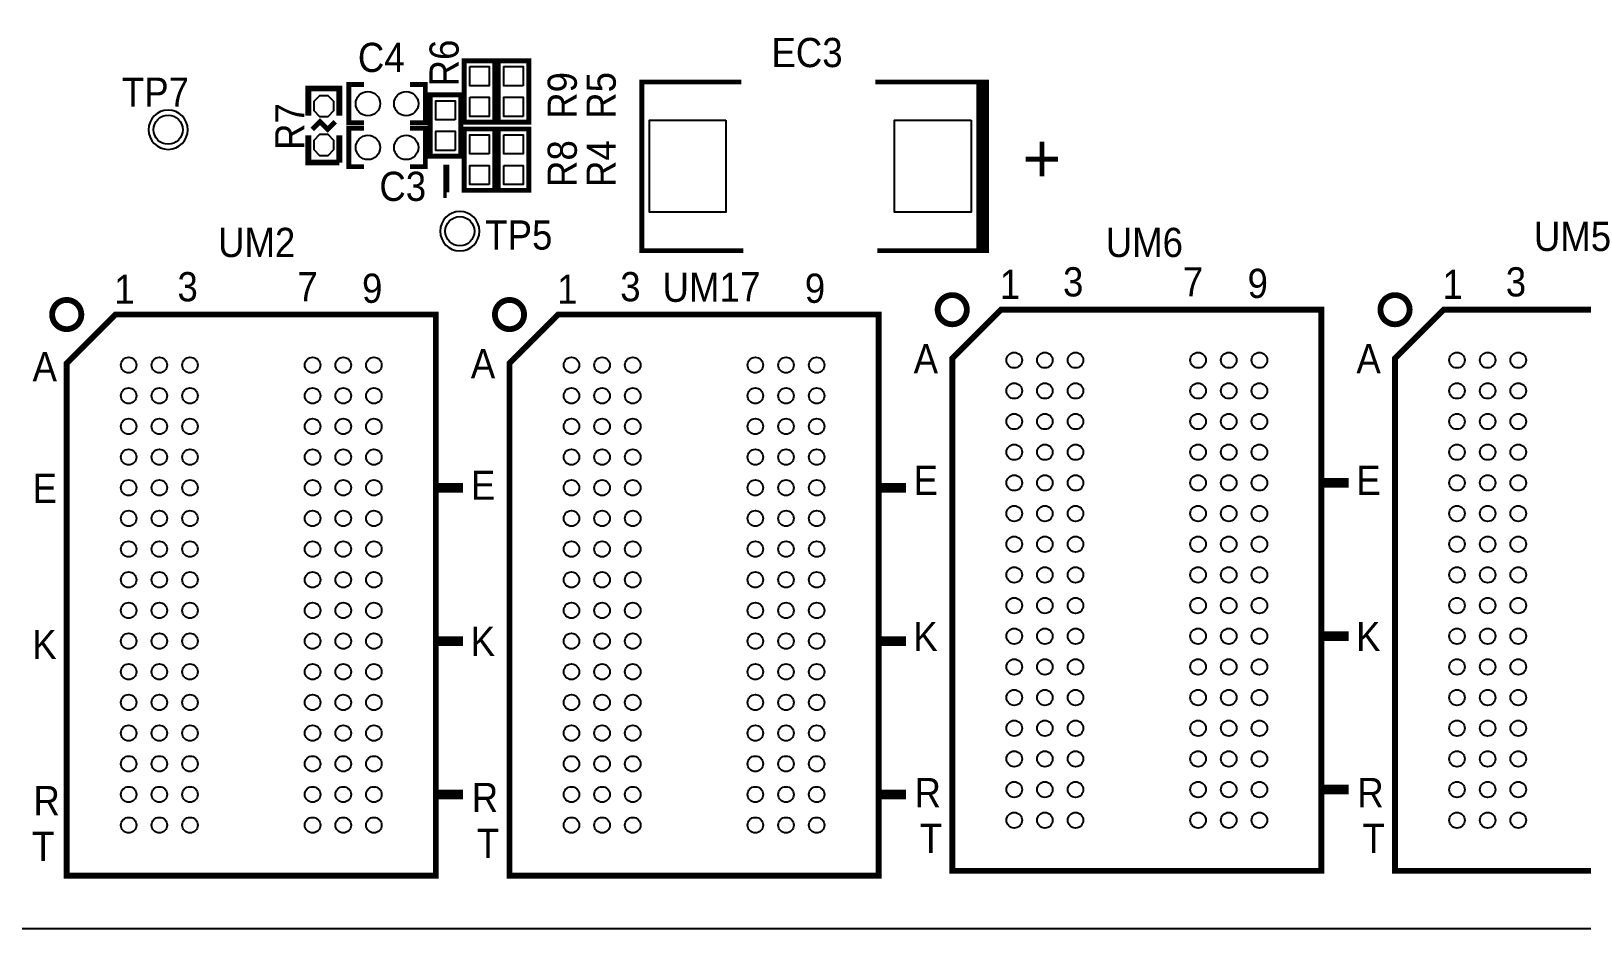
# Model space of a CAD drawing. Extents: x -5 to 120, y 0 to 85.
# Drawn here: x 23.34 to 63.8, y 0 to 23.42 of the extents above; entities that cross this region are included whole.
import ezdxf
from ezdxf.enums import TextEntityAlignment as Align

# ---------------------------------------------------------------- set-up
doc = ezdxf.new("R2010")
doc.units = 0
for name, color, linetype in [('BG_OUTLINE', 254, 'CONTINUOUS'), ('BG_SILKSCREEN_TOP', 7, 'CONTINUOUS'), ('PG_SILKSCREEN_TOP', 7, 'CONTINUOUS'), ('PIN_TOP', 96, 'CONTINUOUS'), ('RD_SILKSCREEN_TOP', 7, 'CONTINUOUS')]:
    doc.layers.add(name, color=color, linetype=linetype)

msp = doc.modelspace()

# ---------------------------------------------------------------- linework, layer by layer
at = {"layer": 'BG_OUTLINE'}
msp.add_lwpolyline([(0, 1.500124), (0, 83.49996, -0.414214), (1.500124, 85.000084), (113.4999, 85.000084, -0.414214), (115.000024, 83.49996), (115.000024, 1.500124, -0.414214), (113.4999, 0), (1.500124, 0, -0.414214), (0, 1.500124)], format="xyb", dxfattribs=at)
at = {"layer": 'BG_SILKSCREEN_TOP', "const_width": 0.1524}
msp.add_lwpolyline([(34.19348, 19.14144), (34.18586, 19.14144), (34.18586, 19.93392)], dxfattribs=at)
at = {"layer": 'PG_SILKSCREEN_TOP'}
for points, const_width in [([(34.65322, 21.0439), (35.45078, 21.0439), (35.45078, 22.6441), (34.65322, 22.6441), (34.65322, 21.0439)], 0.127), ([(36.33978, 22.6441), (35.54222, 22.6441), (35.54222, 21.0439), (36.33978, 21.0439), (36.33978, 22.6441)], 0.127), ([(31.3944, 21.209), (31.3944, 21.9202), (30.5816, 21.9202), (30.5816, 21.209)], 0.1524), ([(32.039052, 21.026374), (31.639002, 21.026374), (31.639002, 22.026626), (32.039052, 22.026626)], 0.127), ([(33.238948, 21.026374), (33.638998, 21.026374), (33.638998, 22.026626), (33.238948, 22.026626)], 0.127), ([(41.9354, 17.69364), (39.28618, 17.69364), (39.28618, 22.09292), (41.8846, 22.09292)], 0.127), ([(45.43552, 17.69364), (48.2854, 17.69364), (48.2854, 22.09292), (45.38472, 22.09292)], 0.127), ([(48.18634, 17.74444), (48.18634, 22.09292), (48.08474, 22.09292), (48.08474, 17.69364)], 0.127), ([(34.56178, 21.7551), (33.76422, 21.7551), (33.76422, 20.1549), (34.56178, 20.1549), (34.56178, 21.7551)], 0.127), ([(31.287974, 21.055076), (31.088076, 20.854924), (30.887924, 21.055076), (30.688026, 20.854924)], 0.127), ([(30.5816, 20.701), (30.5816, 19.9898), (31.3944, 19.9898)], 0.1524), ([(31.3944, 19.9898), (31.3944, 20.701)], 0.1524), ([(32.039052, 19.883374), (31.639002, 19.883374), (31.639002, 20.883626), (32.039052, 20.883626)], 0.127), ([(33.238948, 19.883374), (33.638998, 19.883374), (33.638998, 20.883626), (33.238948, 20.883626)], 0.127), ([(35.45078, 20.8661), (34.65322, 20.8661), (34.65322, 19.2659), (35.45078, 19.2659), (35.45078, 20.8661)], 0.127), ([(35.54222, 19.2659), (36.33978, 19.2659), (36.33978, 20.8661), (35.54222, 20.8661), (35.54222, 19.2659)], 0.127), ([(57.026048, 1.517904), (47.39132, 1.517904), (47.39132, 14.882876), (48.66132, 16.152876), (57.026048, 16.152876), (57.026048, 1.517904)], 0.1524), ([(68.583048, 1.517904), (58.94832, 1.517904), (58.94832, 14.882876), (60.21832, 16.152876), (68.583048, 16.152876), (68.583048, 1.517904)], 0.1524), ([(33.912048, 1.390904), (24.27732, 1.390904), (24.27732, 14.755876), (25.54732, 16.025876), (33.912048, 16.025876), (33.912048, 1.390904)], 0.1524), ([(45.469048, 1.390904), (35.83432, 1.390904), (35.83432, 14.755876), (37.10432, 16.025876), (45.469048, 16.025876), (45.469048, 1.390904)], 0.1524), ([(57.737248, 11.635486), (57.102248, 11.635486)], 0.254), ([(34.623248, 11.508486), (33.988248, 11.508486)], 0.254), ([(46.180248, 11.508486), (45.545248, 11.508486)], 0.254), ([(57.737248, 7.635494), (57.102248, 7.635494)], 0.254), ([(34.623248, 7.508494), (33.988248, 7.508494)], 0.254), ([(46.180248, 7.508494), (45.545248, 7.508494)], 0.254), ([(57.737248, 3.635502), (57.102248, 3.635502)], 0.254), ([(34.623248, 3.508502), (33.988248, 3.508502)], 0.254), ([(46.180248, 3.508502), (45.545248, 3.508502)], 0.254)]:
    msp.add_lwpolyline(points, dxfattribs=dict(at, const_width=const_width))
for points in [[(27.43708, 20.847812, 1), (26.41092, 20.847812, 1), (27.43708, 20.847812)], [(35.052, 18.1991, 1), (34.02584, 18.1991, 1), (35.052, 18.1991)]]:
    msp.add_lwpolyline(points, format="xyb", dxfattribs=at)
at = {"layer": 'PG_SILKSCREEN_TOP', "const_width": 0.1524}
for points in [[(47.772066, 16.152876, 1.000037), (47.01032, 16.152876, 0.999963), (47.772066, 16.152876)], [(59.329066, 16.152876, 1.000037), (58.56732, 16.152876, 0.999963), (59.329066, 16.152876)], [(24.658066, 16.025876, 1.000037), (23.89632, 16.025876, 0.999963), (24.658066, 16.025876)], [(36.215066, 16.025876, 1.000037), (35.45332, 16.025876, 0.999963), (36.215066, 16.025876)]]:
    msp.add_lwpolyline(points, format="xyb", dxfattribs=at)
at = {"layer": 'PIN_TOP'}
for points in [[(34.80181, 22.49297), (35.30219, 22.49297), (35.30219, 21.99259), (34.80181, 21.99259)], [(36.19119, 21.99259), (35.69081, 21.99259), (35.69081, 22.49297), (36.19119, 22.49297)], [(30.734, 21.59), (30.8864, 21.7424), (31.0896, 21.7424), (31.242, 21.59), (31.242, 21.336), (31.0896, 21.1836), (30.8864, 21.1836), (30.734, 21.336)], [(34.41319, 21.10359), (33.91281, 21.10359), (33.91281, 21.60397), (34.41319, 21.60397)], [(34.80181, 21.69541), (35.30219, 21.69541), (35.30219, 21.19503), (34.80181, 21.19503)], [(36.19119, 21.19503), (35.69081, 21.19503), (35.69081, 21.69541), (36.19119, 21.69541)], [(41.48455, 21.09343), (41.48455, 18.69313), (39.48557, 18.69313), (39.48557, 21.09343)], [(47.88535, 21.09343), (47.88535, 18.69313), (45.88637, 18.69313), (45.88637, 21.09343)], [(30.734, 20.574), (30.8864, 20.7264), (31.0896, 20.7264), (31.242, 20.574), (31.242, 20.32), (31.0896, 20.1676), (30.8864, 20.1676), (30.734, 20.32)], [(34.41319, 20.30603), (33.91281, 20.30603), (33.91281, 20.80641), (34.41319, 20.80641)], [(35.30219, 20.21459), (34.80181, 20.21459), (34.80181, 20.71497), (35.30219, 20.71497)], [(35.69081, 20.71497), (36.19119, 20.71497), (36.19119, 20.21459), (35.69081, 20.21459)], [(35.30219, 19.41703), (34.80181, 19.41703), (34.80181, 19.91741), (35.30219, 19.91741)], [(35.69081, 19.91741), (36.19119, 19.91741), (36.19119, 19.41703), (35.69081, 19.41703)]]:
    msp.add_lwpolyline(points, close=True, dxfattribs=at)
for centre, radius in [((32.138874, 21.5265), 0.3175), ((33.139126, 21.5265), 0.3175), ((26.924, 20.847812), 0.381), ((32.138874, 20.3835), 0.3175), ((33.139126, 20.3835), 0.3175), ((34.53892, 18.1991), 0.381), ((49.008792, 14.835378), 0.2032), ((49.808638, 14.835378), 0.2032), ((50.608738, 14.835378), 0.2032), ((53.80863, 14.835378), 0.2032), ((54.60873, 14.835378), 0.2032), ((55.408576, 14.835378), 0.2032), ((60.565792, 14.835378), 0.2032), ((61.365638, 14.835378), 0.2032), ((62.165738, 14.835378), 0.2032), ((25.894792, 14.708378), 0.2032), ((26.694638, 14.708378), 0.2032), ((27.494738, 14.708378), 0.2032), ((30.69463, 14.708378), 0.2032), ((31.49473, 14.708378), 0.2032), ((32.294576, 14.708378), 0.2032), ((37.451792, 14.708378), 0.2032), ((38.251638, 14.708378), 0.2032), ((39.051738, 14.708378), 0.2032), ((42.25163, 14.708378), 0.2032), ((43.05173, 14.708378), 0.2032), ((43.851576, 14.708378), 0.2032), ((49.008792, 14.035278), 0.2032), ((49.808638, 14.035278), 0.2032), ((50.608738, 14.035278), 0.2032), ((53.80863, 14.035278), 0.2032), ((54.60873, 14.035278), 0.2032), ((55.408576, 14.035278), 0.2032), ((60.565792, 14.035278), 0.2032), ((61.365638, 14.035278), 0.2032), ((62.165738, 14.035278), 0.2032), ((25.894792, 13.908278), 0.2032), ((26.694638, 13.908278), 0.2032), ((27.494738, 13.908278), 0.2032), ((30.69463, 13.908278), 0.2032), ((31.49473, 13.908278), 0.2032), ((32.294576, 13.908278), 0.2032), ((37.451792, 13.908278), 0.2032), ((38.251638, 13.908278), 0.2032), ((39.051738, 13.908278), 0.2032), ((42.25163, 13.908278), 0.2032), ((43.05173, 13.908278), 0.2032), ((43.851576, 13.908278), 0.2032), ((49.008792, 13.235432), 0.2032), ((49.808638, 13.235432), 0.2032), ((50.608738, 13.235432), 0.2032), ((53.80863, 13.235432), 0.2032), ((54.60873, 13.235432), 0.2032), ((55.408576, 13.235432), 0.2032), ((60.565792, 13.235432), 0.2032), ((61.365638, 13.235432), 0.2032), ((62.165738, 13.235432), 0.2032), ((25.894792, 13.108432), 0.2032), ((26.694638, 13.108432), 0.2032), ((27.494738, 13.108432), 0.2032), ((30.69463, 13.108432), 0.2032), ((31.49473, 13.108432), 0.2032), ((32.294576, 13.108432), 0.2032), ((37.451792, 13.108432), 0.2032), ((38.251638, 13.108432), 0.2032), ((39.051738, 13.108432), 0.2032), ((42.25163, 13.108432), 0.2032), ((43.05173, 13.108432), 0.2032), ((43.851576, 13.108432), 0.2032), ((49.008792, 12.435332), 0.2032), ((49.808638, 12.435332), 0.2032), ((50.608738, 12.435332), 0.2032), ((53.80863, 12.435332), 0.2032), ((54.60873, 12.435332), 0.2032), ((55.408576, 12.435332), 0.2032), ((60.565792, 12.435332), 0.2032), ((61.365638, 12.435332), 0.2032), ((62.165738, 12.435332), 0.2032), ((25.894792, 12.308332), 0.2032), ((26.694638, 12.308332), 0.2032), ((27.494738, 12.308332), 0.2032), ((30.69463, 12.308332), 0.2032), ((31.49473, 12.308332), 0.2032), ((32.294576, 12.308332), 0.2032), ((37.451792, 12.308332), 0.2032), ((38.251638, 12.308332), 0.2032), ((39.051738, 12.308332), 0.2032), ((42.25163, 12.308332), 0.2032), ((43.05173, 12.308332), 0.2032), ((43.851576, 12.308332), 0.2032), ((49.008792, 11.635486), 0.2032), ((49.808638, 11.635486), 0.2032), ((50.608738, 11.635486), 0.2032), ((53.80863, 11.635486), 0.2032), ((54.60873, 11.635486), 0.2032), ((55.408576, 11.635486), 0.2032), ((60.565792, 11.635486), 0.2032), ((61.365638, 11.635486), 0.2032), ((62.165738, 11.635486), 0.2032), ((25.894792, 11.508486), 0.2032), ((26.694638, 11.508486), 0.2032), ((27.494738, 11.508486), 0.2032), ((30.69463, 11.508486), 0.2032), ((31.49473, 11.508486), 0.2032), ((32.294576, 11.508486), 0.2032), ((37.451792, 11.508486), 0.2032), ((38.251638, 11.508486), 0.2032), ((39.051738, 11.508486), 0.2032), ((42.25163, 11.508486), 0.2032), ((43.05173, 11.508486), 0.2032), ((43.851576, 11.508486), 0.2032), ((49.008792, 10.835386), 0.2032), ((49.808638, 10.835386), 0.2032), ((50.608738, 10.835386), 0.2032), ((53.80863, 10.835386), 0.2032), ((54.60873, 10.835386), 0.2032), ((55.408576, 10.835386), 0.2032), ((60.565792, 10.835386), 0.2032), ((61.365638, 10.835386), 0.2032), ((62.165738, 10.835386), 0.2032), ((25.894792, 10.708386), 0.2032), ((26.694638, 10.708386), 0.2032), ((27.494738, 10.708386), 0.2032), ((30.69463, 10.708386), 0.2032), ((31.49473, 10.708386), 0.2032), ((32.294576, 10.708386), 0.2032), ((37.451792, 10.708386), 0.2032), ((38.251638, 10.708386), 0.2032), ((39.051738, 10.708386), 0.2032), ((42.25163, 10.708386), 0.2032), ((43.05173, 10.708386), 0.2032), ((43.851576, 10.708386), 0.2032), ((49.008792, 10.035286), 0.2032), ((49.808638, 10.035286), 0.2032), ((50.608738, 10.035286), 0.2032), ((53.80863, 10.035286), 0.2032), ((54.60873, 10.035286), 0.2032), ((55.408576, 10.035286), 0.2032), ((60.565792, 10.035286), 0.2032), ((61.365638, 10.035286), 0.2032), ((62.165738, 10.035286), 0.2032), ((25.894792, 9.908286), 0.2032), ((26.694638, 9.908286), 0.2032), ((27.494738, 9.908286), 0.2032), ((30.69463, 9.908286), 0.2032), ((31.49473, 9.908286), 0.2032), ((32.294576, 9.908286), 0.2032), ((37.451792, 9.908286), 0.2032), ((38.251638, 9.908286), 0.2032), ((39.051738, 9.908286), 0.2032), ((42.25163, 9.908286), 0.2032), ((43.05173, 9.908286), 0.2032), ((43.851576, 9.908286), 0.2032), ((25.894792, 9.10844), 0.2032), ((26.694638, 9.10844), 0.2032), ((27.494738, 9.10844), 0.2032), ((30.69463, 9.10844), 0.2032), ((31.49473, 9.10844), 0.2032), ((32.294576, 9.10844), 0.2032), ((37.451792, 9.10844), 0.2032), ((38.251638, 9.10844), 0.2032), ((39.051738, 9.10844), 0.2032), ((42.25163, 9.10844), 0.2032), ((43.05173, 9.10844), 0.2032), ((43.851576, 9.10844), 0.2032), ((49.008792, 9.23544), 0.2032), ((49.808638, 9.23544), 0.2032), ((50.608738, 9.23544), 0.2032), ((53.80863, 9.23544), 0.2032), ((54.60873, 9.23544), 0.2032), ((55.408576, 9.23544), 0.2032), ((60.565792, 9.23544), 0.2032), ((61.365638, 9.23544), 0.2032), ((62.165738, 9.23544), 0.2032), ((25.894792, 8.30834), 0.2032), ((26.694638, 8.30834), 0.2032), ((27.494738, 8.30834), 0.2032), ((30.69463, 8.30834), 0.2032), ((31.49473, 8.30834), 0.2032), ((32.294576, 8.30834), 0.2032), ((37.451792, 8.30834), 0.2032), ((38.251638, 8.30834), 0.2032), ((39.051738, 8.30834), 0.2032), ((42.25163, 8.30834), 0.2032), ((43.05173, 8.30834), 0.2032), ((43.851576, 8.30834), 0.2032), ((49.008792, 8.43534), 0.2032), ((49.808638, 8.43534), 0.2032), ((50.608738, 8.43534), 0.2032), ((53.80863, 8.43534), 0.2032), ((54.60873, 8.43534), 0.2032), ((55.408576, 8.43534), 0.2032), ((60.565792, 8.43534), 0.2032), ((61.365638, 8.43534), 0.2032), ((62.165738, 8.43534), 0.2032), ((25.894792, 7.508494), 0.2032), ((26.694638, 7.508494), 0.2032), ((27.494738, 7.508494), 0.2032), ((30.69463, 7.508494), 0.2032), ((31.49473, 7.508494), 0.2032), ((32.294576, 7.508494), 0.2032), ((37.451792, 7.508494), 0.2032), ((38.251638, 7.508494), 0.2032), ((39.051738, 7.508494), 0.2032), ((42.25163, 7.508494), 0.2032), ((43.05173, 7.508494), 0.2032), ((43.851576, 7.508494), 0.2032), ((49.008792, 7.635494), 0.2032), ((49.808638, 7.635494), 0.2032), ((50.608738, 7.635494), 0.2032), ((53.80863, 7.635494), 0.2032), ((54.60873, 7.635494), 0.2032), ((55.408576, 7.635494), 0.2032), ((60.565792, 7.635494), 0.2032), ((61.365638, 7.635494), 0.2032), ((62.165738, 7.635494), 0.2032), ((25.894792, 6.708394), 0.2032), ((26.694638, 6.708394), 0.2032), ((27.494738, 6.708394), 0.2032), ((30.69463, 6.708394), 0.2032), ((31.49473, 6.708394), 0.2032), ((32.294576, 6.708394), 0.2032), ((37.451792, 6.708394), 0.2032), ((38.251638, 6.708394), 0.2032), ((39.051738, 6.708394), 0.2032), ((42.25163, 6.708394), 0.2032), ((43.05173, 6.708394), 0.2032), ((43.851576, 6.708394), 0.2032), ((49.008792, 6.835394), 0.2032), ((49.808638, 6.835394), 0.2032), ((50.608738, 6.835394), 0.2032), ((53.80863, 6.835394), 0.2032), ((54.60873, 6.835394), 0.2032), ((55.408576, 6.835394), 0.2032), ((60.565792, 6.835394), 0.2032), ((61.365638, 6.835394), 0.2032), ((62.165738, 6.835394), 0.2032), ((25.894792, 5.908294), 0.2032), ((26.694638, 5.908294), 0.2032), ((27.494738, 5.908294), 0.2032), ((30.69463, 5.908294), 0.2032), ((31.49473, 5.908294), 0.2032), ((32.294576, 5.908294), 0.2032), ((37.451792, 5.908294), 0.2032), ((38.251638, 5.908294), 0.2032), ((39.051738, 5.908294), 0.2032), ((42.25163, 5.908294), 0.2032), ((43.05173, 5.908294), 0.2032), ((43.851576, 5.908294), 0.2032), ((49.008792, 6.035294), 0.2032), ((49.808638, 6.035294), 0.2032), ((50.608738, 6.035294), 0.2032), ((53.80863, 6.035294), 0.2032), ((54.60873, 6.035294), 0.2032), ((55.408576, 6.035294), 0.2032), ((60.565792, 6.035294), 0.2032), ((61.365638, 6.035294), 0.2032), ((62.165738, 6.035294), 0.2032), ((25.894792, 5.108448), 0.2032), ((26.694638, 5.108448), 0.2032), ((27.494738, 5.108448), 0.2032), ((30.69463, 5.108448), 0.2032), ((31.49473, 5.108448), 0.2032), ((32.294576, 5.108448), 0.2032), ((37.451792, 5.108448), 0.2032), ((38.251638, 5.108448), 0.2032), ((39.051738, 5.108448), 0.2032), ((42.25163, 5.108448), 0.2032), ((43.05173, 5.108448), 0.2032), ((43.851576, 5.108448), 0.2032), ((49.008792, 5.235448), 0.2032), ((49.808638, 5.235448), 0.2032), ((50.608738, 5.235448), 0.2032), ((53.80863, 5.235448), 0.2032), ((54.60873, 5.235448), 0.2032), ((55.408576, 5.235448), 0.2032), ((60.565792, 5.235448), 0.2032), ((61.365638, 5.235448), 0.2032), ((62.165738, 5.235448), 0.2032), ((25.894792, 4.308348), 0.2032), ((26.694638, 4.308348), 0.2032), ((27.494738, 4.308348), 0.2032), ((30.69463, 4.308348), 0.2032), ((31.49473, 4.308348), 0.2032), ((32.294576, 4.308348), 0.2032), ((37.451792, 4.308348), 0.2032), ((38.251638, 4.308348), 0.2032), ((39.051738, 4.308348), 0.2032), ((42.25163, 4.308348), 0.2032), ((43.05173, 4.308348), 0.2032), ((43.851576, 4.308348), 0.2032), ((49.008792, 4.435348), 0.2032), ((49.808638, 4.435348), 0.2032), ((50.608738, 4.435348), 0.2032), ((53.80863, 4.435348), 0.2032), ((54.60873, 4.435348), 0.2032), ((55.408576, 4.435348), 0.2032), ((60.565792, 4.435348), 0.2032), ((61.365638, 4.435348), 0.2032), ((62.165738, 4.435348), 0.2032), ((25.894792, 3.508502), 0.2032), ((26.694638, 3.508502), 0.2032), ((27.494738, 3.508502), 0.2032), ((30.69463, 3.508502), 0.2032), ((31.49473, 3.508502), 0.2032), ((32.294576, 3.508502), 0.2032), ((37.451792, 3.508502), 0.2032), ((38.251638, 3.508502), 0.2032), ((39.051738, 3.508502), 0.2032), ((42.25163, 3.508502), 0.2032), ((43.05173, 3.508502), 0.2032), ((43.851576, 3.508502), 0.2032), ((49.008792, 3.635502), 0.2032), ((49.808638, 3.635502), 0.2032), ((50.608738, 3.635502), 0.2032), ((53.80863, 3.635502), 0.2032), ((54.60873, 3.635502), 0.2032), ((55.408576, 3.635502), 0.2032), ((60.565792, 3.635502), 0.2032), ((61.365638, 3.635502), 0.2032), ((62.165738, 3.635502), 0.2032), ((25.894792, 2.708402), 0.2032), ((26.694638, 2.708402), 0.2032), ((27.494738, 2.708402), 0.2032), ((30.69463, 2.708402), 0.2032), ((31.49473, 2.708402), 0.2032), ((32.294576, 2.708402), 0.2032), ((37.451792, 2.708402), 0.2032), ((38.251638, 2.708402), 0.2032), ((39.051738, 2.708402), 0.2032), ((42.25163, 2.708402), 0.2032), ((43.05173, 2.708402), 0.2032), ((43.851576, 2.708402), 0.2032), ((49.008792, 2.835402), 0.2032), ((49.808638, 2.835402), 0.2032), ((50.608738, 2.835402), 0.2032), ((53.80863, 2.835402), 0.2032), ((54.60873, 2.835402), 0.2032), ((55.408576, 2.835402), 0.2032), ((60.565792, 2.835402), 0.2032), ((61.365638, 2.835402), 0.2032), ((62.165738, 2.835402), 0.2032)]:
    msp.add_circle(centre, radius, dxfattribs=at)

# ---------------------------------------------------------------- texts
at = {"layer": 'PG_SILKSCREEN_TOP', "width": 1.02}
msp.add_text('+', height=1.27, rotation=180, dxfattribs=at).set_placement((50.23612, 20.69338))
at = {"layer": 'PG_SILKSCREEN_TOP', "width": 0.936667}
for s, p in [('1', (25.784048, 16.30553)), ('3', (27.433524, 16.371062)), ('7', (30.562296, 16.371062)), ('9', (32.251142, 16.331692)), ('1', (37.341048, 16.30553)), ('3', (38.990524, 16.371062)), ('7', (42.119296, 16.371062)), ('9', (43.808142, 16.331692)), ('1', (48.898048, 16.43253)), ('3', (50.547524, 16.498062)), ('7', (53.676296, 16.498062)), ('9', (55.365142, 16.458692)), ('1', (60.455048, 16.43253)), ('3', (62.104524, 16.498062)), ('A', (23.704042, 14.285214)), ('A', (35.144202, 14.366494)), ('A', (46.701202, 14.493494)), ('A', (58.258202, 14.493494)), ('E', (23.704042, 11.111992)), ('E', (35.144202, 11.193272)), ('E', (46.701202, 11.320272)), ('E', (58.258202, 11.320272)), ('K', (23.697692, 7.039864)), ('K', (35.137852, 7.121144)), ('K', (46.694852, 7.248144)), ('K', (58.251852, 7.248144)), ('R', (23.754334, 2.96799)), ('R', (35.194494, 3.04927)), ('R', (46.751494, 3.17627)), ('R', (58.308494, 3.17627)), ('T', (23.66264, 1.77292)), ('T', (35.27552, 1.854962)), ('T', (46.83252, 1.981962)), ('T', (58.38952, 1.981962))]:
    msp.add_text(s, height=0.762, dxfattribs=at).set_placement(p, align=Align.CENTER)
at = {"layer": 'RD_SILKSCREEN_TOP', "width": 0.936667}
for s, p in [('C4', (31.877, 22.352)), ('EC3', (42.672, 22.479)), ('TP7', (25.718516, 21.443696)), ('C3', (32.43834, 18.98904)), ('TP5', (35.202876, 17.719548))]:
    msp.add_text(s, height=0.762, dxfattribs=at).set_placement(p)
for s, p in [('R6', (34.507932, 21.976588)), ('R9', (37.592, 21.13153)), ('R5', (38.608, 21.13153)), ('R7', (30.48, 20.32)), ('R8', (37.592, 19.35353)), ('R4', (38.608, 19.35353))]:
    msp.add_text(s, height=0.762, rotation=90, dxfattribs=at).set_placement(p)
for s, p in [('UM2', (29.2354, 17.526)), ('UM6', (52.40528, 17.526)), ('UM5', (63.58128, 17.68348)), ('UM1', (40.83812, 16.3576))]:
    msp.add_text(s, height=0.762, dxfattribs=at).set_placement(p, align=Align.CENTER)

doc.saveas('drawing.dxf')
